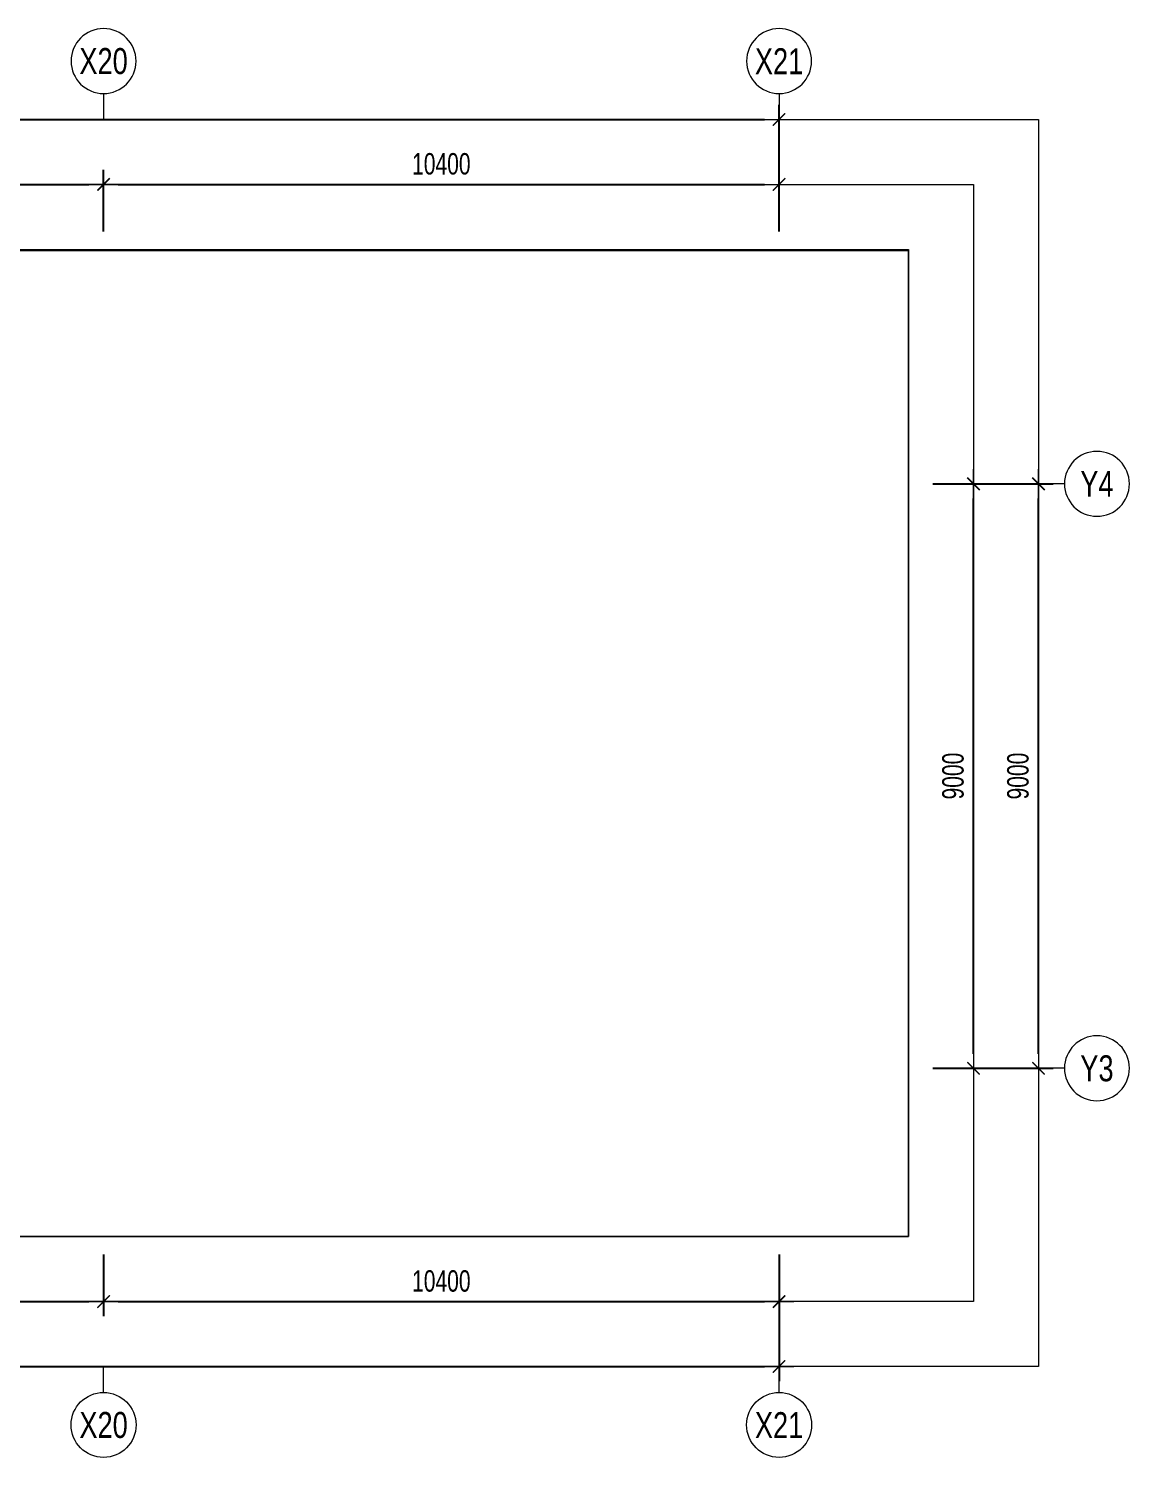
# Model space of a CAD drawing. Header units: millimetres. Extents: x -259680 to 953914, y -429648 to 90611.
# Drawn here: x 244430 to 261378, y -429648 to -407645 of the extents above; entities that cross this region are included whole.
import ezdxf
from ezdxf.enums import TextEntityAlignment as Align

# ---------------------------------------------------------------- set-up
doc = ezdxf.new("R2010")
doc.units = ezdxf.units.MM
doc.linetypes.add('POD_Grid$0$CENTER2', pattern=[1.125, 0.75, -0.125, 0.125, -0.125])
doc.layers.get('0').update_dxf_attribs({"lineweight": 20})
doc.layers.get('Defpoints').update_dxf_attribs({"color": 151, "lineweight": 9})
for name, color, linetype, lineweight in [('NDC_S_DIM', 1, 'Continuous', 15), ('POD_Grid$0$NDC_S_AXIS', 5, 'POD_Grid$0$CENTER2', 13), ('POD_Grid$0$NDC_S_SYMBOL', 1, 'Continuous', 15), ('POD_Grid$0$NDC_S_TEXT SYMBOL', 7, 'Continuous', 20)]:
    doc.layers.add(name, color=color, linetype=linetype, lineweight=lineweight)
doc.styles.add('NDC_DIM', font='', dxfattribs={"width": 0.75})
doc.styles.add('POD_Grid$0$NDC_ANNO', font='', dxfattribs={"width": 0.8})
doc.styles.get('NDC_DIM').set_extended_font_data('Dotum')
doc.styles.get('POD_Grid$0$NDC_ANNO').set_extended_font_data('Dotum')
doc.dimstyles.new('NDC_dim_150', dxfattribs={"dimscale": 150, "dimtxt": 2.2, "dimasz": 1.5, "dimexe": 1.5, "dimexo": 2.5, "dimgap": 1, "dimtad": 1, "dimdec": 0, "dimzin": 0, "dimdsep": 46, "dimtxsty": 'NDC_DIM', "dimblk": 'DIMMARK', "dimcen": 0.09, "dimdle": 1.2, "dimclrd": 1, "dimclre": 1, "dimclrt": 3, "dimadec": 0, "dimazin": 0, "dimtfac": 1, "dimtdec": 0, "dimtix": 1, "dimtofl": 0, "dimtmove": 0, "dimatfit": 3, "dimfxl": 6, "dimfxlon": 1, "dimtolj": 1, "dimtzin": 0, "dimarcsym": 0})

# ---------------------------------------------------------------- blocks, each defined once
blk = doc.blocks.new('DIMMARK')
at = {"layer": 'NDC_S_DIM', "color": 1}
blk.add_line((-1.5, 0), (1, 0), dxfattribs=at)
at = {"layer": 'NDC_S_DIM', "color": 2, "const_width": 0.1}
blk.add_lwpolyline([(-0.4242640687119285, -0.4242640687119285), (0.4242640687119285, 0.4242640687119285)], dxfattribs=at)
blk = doc.blocks.new('*D366')
at = {"layer": 'Defpoints', "color": 0, "transparency": 16777216}
for p in [(224784.3841072178, -426248.201534301), (255984.3841072178, -426248.201534301), (255984.3841072178, -428248.2015343011)]:
    blk.add_point(p, dxfattribs=at)
at = {"layer": 'NDC_S_DIM', "color": 1, "lineweight": -2, "transparency": 16777216}
for p, q in [((224784.3841072178, -427348.2015343011), (224784.3841072178, -428473.2015343011)), ((255984.3841072178, -427348.2015343011), (255984.3841072178, -428473.2015343011)), ((225009.3841072178, -428248.2015343011), (255759.3841072178, -428248.2015343011))]:
    blk.add_line(p, q, dxfattribs=at)
at = {"layer": 'NDC_S_DIM', "color": 1, "lineweight": -2, "transparency": 16777216, "xscale": 225, "yscale": 225, "zscale": 225, "rotation": 180}
blk.add_blockref('DIMMARK', (224784.3841072178, -428248.2015343011), dxfattribs=at)
at = {"layer": 'NDC_S_DIM', "color": 1, "lineweight": -2, "transparency": 16777216, "xscale": 225, "yscale": 225, "zscale": 225}
blk.add_blockref('DIMMARK', (255984.3841072178, -428248.2015343011), dxfattribs=at)
at = {"layer": 'NDC_S_DIM', "color": 3, "transparency": 16777216, "insert": (240384.3841072178, -427932.9776537041), "char_height": 330, "attachment_point": 5, "style": 'NDC_DIM'}
blk.add_mtext('\\A1;31200', dxfattribs=at)
blk = doc.blocks.new('*D368')
at = {"layer": 'Defpoints', "color": 0, "transparency": 16777216}
for p in [(245584.3841072178, -426148.2015348527), (235184.3841072178, -426248.201534301), (245584.3841072178, -427248.2015343011)]:
    blk.add_point(p, dxfattribs=at)
at = {"layer": 'NDC_S_DIM', "color": 1, "lineweight": -2, "transparency": 16777216}
for p, q in [((235184.3841072178, -426623.201534301), (235184.3841072178, -427473.2015343011)), ((245584.3841072178, -426523.2015348527), (245584.3841072178, -427473.2015343011)), ((235409.3841072178, -427248.2015343011), (245359.3841072178, -427248.2015343011))]:
    blk.add_line(p, q, dxfattribs=at)
at = {"layer": 'NDC_S_DIM', "color": 1, "lineweight": -2, "transparency": 16777216, "xscale": 225, "yscale": 225, "zscale": 225, "rotation": 180}
blk.add_blockref('DIMMARK', (235184.3841072178, -427248.2015343011), dxfattribs=at)
at = {"layer": 'NDC_S_DIM', "color": 1, "lineweight": -2, "transparency": 16777216, "xscale": 225, "yscale": 225, "zscale": 225}
blk.add_blockref('DIMMARK', (245584.3841072178, -427248.2015343011), dxfattribs=at)
at = {"layer": 'NDC_S_DIM', "color": 3, "transparency": 16777216, "insert": (240384.3841072178, -426932.9776537041), "char_height": 330, "attachment_point": 5, "style": 'NDC_DIM'}
blk.add_mtext('\\A1;10400', dxfattribs=at)
blk = doc.blocks.new('*D369')
at = {"layer": 'Defpoints', "color": 0, "transparency": 16777216}
for p in [(255984.3841072188, -426148.2015348527), (245584.3841072188, -426248.201534301), (255984.3841072188, -427248.2015343011)]:
    blk.add_point(p, dxfattribs=at)
at = {"layer": 'NDC_S_DIM', "color": 1, "lineweight": -2, "transparency": 16777216}
for p, q in [((245584.3841072188, -426623.201534301), (245584.3841072188, -427473.2015343011)), ((255984.3841072188, -426523.2015348527), (255984.3841072188, -427473.2015343011)), ((245809.3841072188, -427248.2015343011), (255759.3841072188, -427248.2015343011))]:
    blk.add_line(p, q, dxfattribs=at)
at = {"layer": 'NDC_S_DIM', "color": 1, "lineweight": -2, "transparency": 16777216, "xscale": 225, "yscale": 225, "zscale": 225, "rotation": 180}
blk.add_blockref('DIMMARK', (245584.3841072188, -427248.2015343011), dxfattribs=at)
at = {"layer": 'NDC_S_DIM', "color": 1, "lineweight": -2, "transparency": 16777216, "xscale": 225, "yscale": 225, "zscale": 225}
blk.add_blockref('DIMMARK', (255984.3841072188, -427248.2015343011), dxfattribs=at)
at = {"layer": 'NDC_S_DIM', "color": 3, "transparency": 16777216, "insert": (250784.3841072188, -426932.9776537041), "char_height": 330, "attachment_point": 5, "style": 'NDC_DIM'}
blk.add_mtext('\\A1;10400', dxfattribs=at)
blk = doc.blocks.new('*U230')
at = {"layer": 'POD_Grid$0$NDC_S_SYMBOL'}
blk.add_line((3.061616997868383e-16, 5), (4.286263797015736e-16, 9), dxfattribs=at)
blk.add_circle((0, 0), 5, dxfattribs=at)
at = {"layer": 'POD_Grid$0$NDC_S_TEXT SYMBOL', "color": 7, "style": 'POD_Grid$0$NDC_ANNO', "width": 0.8}
blk.add_attdef('GRID', text='', height=4, dxfattribs=at).set_placement((0, 0), align=Align.MIDDLE)
blk = doc.blocks.new('*U231')
at = {"layer": 'POD_Grid$0$NDC_S_SYMBOL'}
blk.add_line((5, -1.416384724411995e-15), (9, -2.427027824026856e-15), dxfattribs=at)
blk.add_circle((0, 0), 5, dxfattribs=at)
at = {"layer": 'POD_Grid$0$NDC_S_TEXT SYMBOL', "color": 7, "style": 'POD_Grid$0$NDC_ANNO', "width": 0.8}
blk.add_attdef('GRID', text='', height=4, rotation=270, dxfattribs=at).set_placement((0, 0), align=Align.MIDDLE)
blk = doc.blocks.new('*D370')
at = {"layer": 'Defpoints', "color": 0, "transparency": 16777216}
for p in [(257978.2349902358, -414655.9995265416), (259978.23499024, -414655.9995265416), (257978.2349902358, -423655.9995265416)]:
    blk.add_point(p, dxfattribs=at)
at = {"layer": 'NDC_S_DIM', "color": 1, "lineweight": -2, "transparency": 16777216}
for p, q in [((259078.23499024, -414655.9995265416), (260203.23499024, -414655.9995265416)), ((259978.23499024, -423430.9995265416), (259978.23499024, -414880.9995265416)), ((259078.23499024, -423655.9995265416), (260203.23499024, -423655.9995265416))]:
    blk.add_line(p, q, dxfattribs=at)
at = {"layer": 'NDC_S_DIM', "color": 1, "lineweight": -2, "transparency": 16777216, "xscale": 225, "yscale": 225, "zscale": 225}
for p, rotation in [((259978.23499024, -414655.9995265416), 90), ((259978.23499024, -423655.9995265416), 270)]:
    blk.add_blockref('DIMMARK', p, dxfattribs=dict(at, rotation=rotation))
at = {"layer": 'NDC_S_DIM', "color": 3, "transparency": 16777216, "insert": (259663.0111096428, -419155.9995265415), "char_height": 330, "attachment_point": 5, "rotation": 90, "style": 'NDC_DIM'}
blk.add_mtext('\\A1;9000', dxfattribs=at)
blk = doc.blocks.new('*D371')
at = {"layer": 'Defpoints', "color": 0, "transparency": 16777216}
for p in [(257978.2349902358, -414655.9995265416), (258978.2349902396, -414655.9995265416), (257978.2349902358, -423655.9995265416)]:
    blk.add_point(p, dxfattribs=at)
at = {"layer": 'NDC_S_DIM', "color": 1, "lineweight": -2, "transparency": 16777216}
for p, q in [((258353.2349902358, -414655.9995265416), (259203.2349902396, -414655.9995265416)), ((258978.2349902396, -423430.9995265416), (258978.2349902396, -414880.9995265416)), ((258353.2349902358, -423655.9995265416), (259203.2349902396, -423655.9995265416))]:
    blk.add_line(p, q, dxfattribs=at)
at = {"layer": 'NDC_S_DIM', "color": 1, "lineweight": -2, "transparency": 16777216, "xscale": 225, "yscale": 225, "zscale": 225}
for p, rotation in [((258978.2349902396, -414655.9995265416), 90), ((258978.2349902396, -423655.9995265416), 270)]:
    blk.add_blockref('DIMMARK', p, dxfattribs=dict(at, rotation=rotation))
at = {"layer": 'NDC_S_DIM', "color": 3, "transparency": 16777216, "insert": (258663.0111096424, -419155.9995265415), "char_height": 330, "attachment_point": 5, "rotation": 90, "style": 'NDC_DIM'}
blk.add_mtext('\\A1;9000', dxfattribs=at)
blk = doc.blocks.new('*D372')
at = {"layer": 'Defpoints', "color": 0, "transparency": 16777216}
for p in [(255984.3841072178, -409045.3693119685), (224784.3841072178, -411045.3693119686), (255984.3841072178, -411045.3693119686)]:
    blk.add_point(p, dxfattribs=at)
at = {"layer": 'NDC_S_DIM', "color": 1, "lineweight": -2, "transparency": 16777216}
for p, q in [((224784.3841072178, -409945.3693119685), (224784.3841072178, -408820.3693119685)), ((255984.3841072178, -409945.3693119685), (255984.3841072178, -408820.3693119685)), ((225009.3841072178, -409045.3693119685), (255759.3841072178, -409045.3693119685))]:
    blk.add_line(p, q, dxfattribs=at)
at = {"layer": 'NDC_S_DIM', "color": 1, "lineweight": -2, "transparency": 16777216, "xscale": 225, "yscale": 225, "zscale": 225, "rotation": 180}
blk.add_blockref('DIMMARK', (224784.3841072178, -409045.3693119685), dxfattribs=at)
at = {"layer": 'NDC_S_DIM', "color": 1, "lineweight": -2, "transparency": 16777216, "xscale": 225, "yscale": 225, "zscale": 225}
blk.add_blockref('DIMMARK', (255984.3841072178, -409045.3693119685), dxfattribs=at)
at = {"layer": 'NDC_S_DIM', "color": 3, "transparency": 16777216, "insert": (240384.3841072178, -408730.1454313715), "char_height": 330, "attachment_point": 5, "style": 'NDC_DIM'}
blk.add_mtext('\\A1;31200', dxfattribs=at)
blk = doc.blocks.new('*D374')
at = {"layer": 'Defpoints', "color": 0, "transparency": 16777216}
for p in [(245584.3841072178, -410045.3693119685), (235184.3841072178, -411045.3693119686), (245584.3841072178, -411145.3693114169)]:
    blk.add_point(p, dxfattribs=at)
at = {"layer": 'NDC_S_DIM', "color": 1, "lineweight": -2, "transparency": 16777216}
for p, q in [((235184.3841072178, -410670.3693119686), (235184.3841072178, -409820.3693119685)), ((245584.3841072178, -410770.3693114169), (245584.3841072178, -409820.3693119685)), ((235409.3841072178, -410045.3693119685), (245359.3841072178, -410045.3693119685))]:
    blk.add_line(p, q, dxfattribs=at)
at = {"layer": 'NDC_S_DIM', "color": 1, "lineweight": -2, "transparency": 16777216, "xscale": 225, "yscale": 225, "zscale": 225, "rotation": 180}
blk.add_blockref('DIMMARK', (235184.3841072178, -410045.3693119685), dxfattribs=at)
at = {"layer": 'NDC_S_DIM', "color": 1, "lineweight": -2, "transparency": 16777216, "xscale": 225, "yscale": 225, "zscale": 225}
blk.add_blockref('DIMMARK', (245584.3841072178, -410045.3693119685), dxfattribs=at)
at = {"layer": 'NDC_S_DIM', "color": 3, "transparency": 16777216, "insert": (240384.3841072178, -409730.1454313715), "char_height": 330, "attachment_point": 5, "style": 'NDC_DIM'}
blk.add_mtext('\\A1;10400', dxfattribs=at)
blk = doc.blocks.new('*D375')
at = {"layer": 'Defpoints', "color": 0, "transparency": 16777216}
for p in [(255984.3841072188, -410045.3693119685), (245584.3841072188, -411045.3693119686), (255984.3841072188, -411145.3693114169)]:
    blk.add_point(p, dxfattribs=at)
at = {"layer": 'NDC_S_DIM', "color": 1, "lineweight": -2, "transparency": 16777216}
for p, q in [((245584.3841072188, -410670.3693119686), (245584.3841072188, -409820.3693119685)), ((255984.3841072188, -410770.3693114169), (255984.3841072188, -409820.3693119685)), ((245809.3841072188, -410045.3693119685), (255759.3841072188, -410045.3693119685))]:
    blk.add_line(p, q, dxfattribs=at)
at = {"layer": 'NDC_S_DIM', "color": 1, "lineweight": -2, "transparency": 16777216, "xscale": 225, "yscale": 225, "zscale": 225, "rotation": 180}
blk.add_blockref('DIMMARK', (245584.3841072188, -410045.3693119685), dxfattribs=at)
at = {"layer": 'NDC_S_DIM', "color": 1, "lineweight": -2, "transparency": 16777216, "xscale": 225, "yscale": 225, "zscale": 225}
blk.add_blockref('DIMMARK', (255984.3841072188, -410045.3693119685), dxfattribs=at)
at = {"layer": 'NDC_S_DIM', "color": 3, "transparency": 16777216, "insert": (250784.3841072188, -409730.1454313715), "char_height": 330, "attachment_point": 5, "style": 'NDC_DIM'}
blk.add_mtext('\\A1;10400', dxfattribs=at)

msp = doc.modelspace()

# ---------------------------------------------------------------- linework, layer by layer
at = {"ltscale": 100}
msp.add_lwpolyline([(257978.2349902357, -411065.8115805037), (215996.3789214248, -411065.8115805037), (215996.3789214248, -426248.201534301), (257978.2349902357, -426248.201534301)], close=True, dxfattribs=at)
at = {"layer": 'Defpoints'}
msp.add_lwpolyline([(215996.378921425, -411045.3693119685), (257978.2349902357, -411045.3693119685), (257978.2349902357, -426248.201534301), (215996.378921425, -426248.201534301)], close=True, dxfattribs=at)
at = {"layer": 'NDC_S_DIM'}
for points in [[(213996.378921425, -409045.3693119685), (259978.2349902357, -409045.3693119685), (259978.2349902357, -428248.2015343011), (213996.378921425, -428248.201534301)], [(214996.378921425, -410045.3693119685), (258978.2349902357, -410045.3693119685), (258978.2349902357, -427248.2015343011), (214996.378921425, -427248.201534301)]]:
    msp.add_lwpolyline(points, close=True, dxfattribs=at)

# ---------------------------------------------------------------- block references
at = {"layer": 'POD_Grid$0$NDC_S_AXIS'}
ref = msp.add_blockref('*U230', (245584.3841072189, -408145.3693119685), dxfattribs=dict(at, xscale=-100, yscale=100, zscale=100, rotation=180))
ref.add_attrib('GRID', 'X20', dxfattribs={"layer": 'POD_Grid$0$NDC_S_TEXT SYMBOL', "color": 7, "height": 399.9999999999998, "style": 'POD_Grid$0$NDC_ANNO', "width": 0.8000000000000002}).set_placement((245584.3841072189, -408145.3693119685), align=Align.MIDDLE)
ref = msp.add_blockref('*U230', (255984.3841072179, -408145.3693119685), dxfattribs=dict(at, xscale=-100, yscale=100, zscale=100, rotation=180))
ref.add_attrib('GRID', 'X21', dxfattribs={"layer": 'POD_Grid$0$NDC_S_TEXT SYMBOL', "color": 7, "height": 399.9999999999998, "style": 'POD_Grid$0$NDC_ANNO', "width": 0.8000000000000002}).set_placement((255984.3841072179, -408145.3693119685), align=Align.MIDDLE)
ref = msp.add_blockref('*U231', (260878.2349902357, -414655.9995265414), dxfattribs=dict(at, xscale=-100, yscale=100, zscale=100))
ref.add_attrib('GRID', 'Y4', dxfattribs={"layer": 'POD_Grid$0$NDC_S_TEXT SYMBOL', "color": 7, "height": 399.9999999999998, "style": 'POD_Grid$0$NDC_ANNO', "width": 0.8000000000000002}).set_placement((260878.2349902357, -414655.9995265413), align=Align.MIDDLE)
ref = msp.add_blockref('*U231', (260878.2349902357, -423655.9995265413), dxfattribs=dict(at, xscale=-100, yscale=100, zscale=100))
ref.add_attrib('GRID', 'Y3', dxfattribs={"layer": 'POD_Grid$0$NDC_S_TEXT SYMBOL', "color": 7, "height": 399.9999999999998, "style": 'POD_Grid$0$NDC_ANNO', "width": 0.8000000000000002}).set_placement((260878.2349902357, -423655.9995265412), align=Align.MIDDLE)
at = {"layer": 'POD_Grid$0$NDC_S_AXIS', "xscale": 100, "yscale": 100, "zscale": 100}
for p, values in [((245584.3841072189, -429148.2015343011), {'GRID': 'X20'}), ((255984.3841072179, -429148.2015343011), {'GRID': 'X21'})]:
    msp.add_blockref('*U230', p, dxfattribs=at).add_auto_attribs(values)

# ---------------------------------------------------------------- dimensions: what is measured, and where the dimension line sits
at = {"layer": 'NDC_S_DIM'}
for base, p1, p2, picture, middle in [((255984.3841072178, -409045.3693119685), (224784.3841072178, -411045.3693119686), (255984.3841072178, -411045.3693119686), '*D372', (240384.3841072178, -408730.1454313715)), ((245584.3841072178, -410045.3693119685), (235184.3841072178, -411045.3693119686), (245584.3841072178, -411145.3693114169), '*D374', (240384.3841072178, -409730.1454313715)), ((255984.3841072188, -410045.3693119685), (245584.3841072188, -411045.3693119686), (255984.3841072188, -411145.3693114169), '*D375', (250784.3841072188, -409730.1454313715)), ((245584.3841072178, -427248.2015343011), (235184.3841072178, -426248.201534301), (245584.3841072178, -426148.2015348527), '*D368', (240384.3841072178, -426932.9776537041)), ((255984.3841072188, -427248.2015343011), (245584.3841072188, -426248.201534301), (255984.3841072188, -426148.2015348527), '*D369', (250784.3841072188, -426932.9776537041)), ((255984.3841072178, -428248.2015343011), (224784.3841072178, -426248.201534301), (255984.3841072178, -426248.201534301), '*D366', (240384.3841072178, -427932.9776537041))]:
    dim = msp.add_linear_dim(base=base, p1=p1, p2=p2, dimstyle='NDC_dim_150', dxfattribs=at)
    dim.commit()
    dim.dimension.update_dxf_attribs({"geometry": picture, "text_midpoint": middle})
for base, picture, middle in [((259978.23499024, -414655.9995265416), '*D370', (259663.0111096428, -419155.9995265415)), ((258978.2349902396, -414655.9995265416), '*D371', (258663.0111096424, -419155.9995265415))]:
    dim = msp.add_linear_dim(base=base, p1=(257978.2349902357, -423655.9995265413), p2=(257978.2349902357, -414655.9995265413), angle=90, dimstyle='NDC_dim_150', dxfattribs=at)
    dim.commit()
    dim.dimension.update_dxf_attribs({"geometry": picture, "text_midpoint": middle})

doc.saveas('drawing.dxf')
